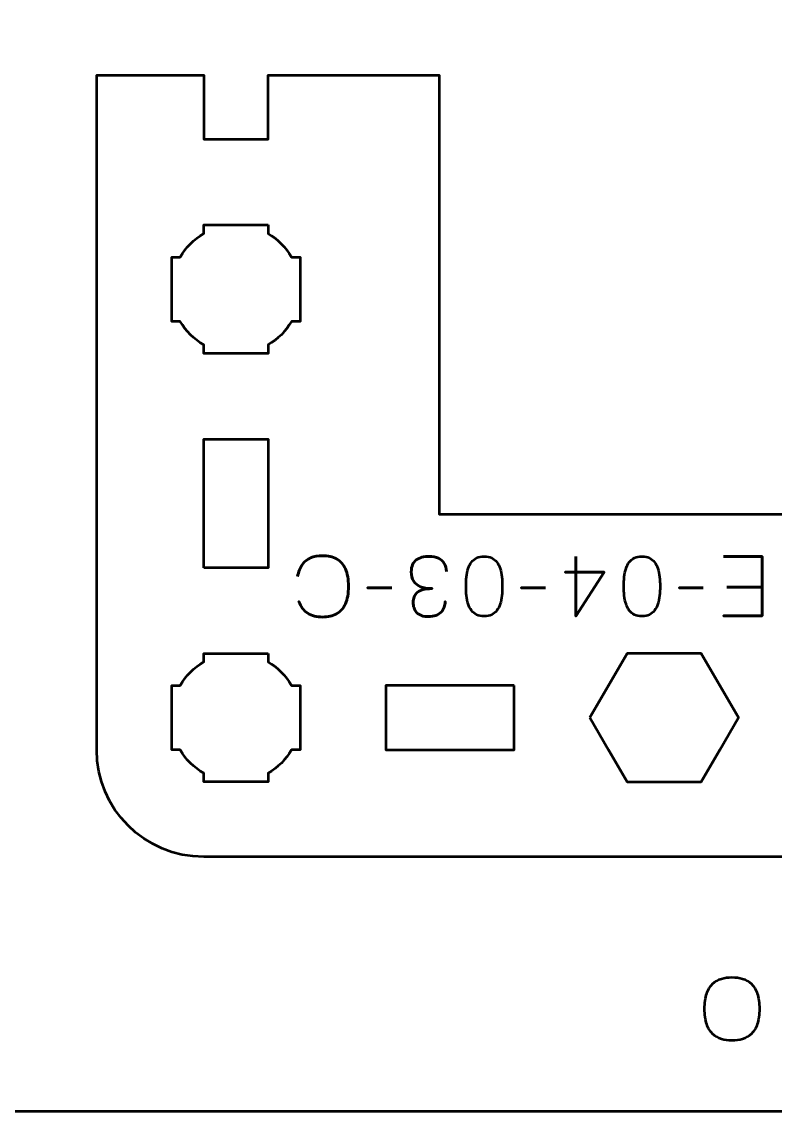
# Model space of a CAD drawing. Header units: centimetres. Extents: x -22.6 to 1.6, y -29.7 to 0.
# Drawn here: x -10.5 to -6.98, y -29.7 to -24.61 of the extents above; entities that cross this region are included whole.
import ezdxf

# ---------------------------------------------------------------- set-up
doc = ezdxf.new("R2010")
doc.units = ezdxf.units.CM
doc.header["$MEASUREMENT"] = 0
doc.layers.add('Layer 1', color=7, linetype='Continuous')

msp = doc.modelspace()

# ---------------------------------------------------------------- linework, layer by layer
at = {"layer": 'Layer 1', "color": 22, "lineweight": 53}
msp.add_open_spline([(-22.62502, -29.19995), (-22.62502, -29.19995), (-22.62502, -0.49992), (-22.62502, -0.49992), (-22.62502, -0.49992), (-22.62502, -0.22295), (-22.40193, 0.00004), (-22.12493, 0.00004), (-22.12493, 0.00004), (-22.12493, 0.00004), (1.12492, 0.00004), (1.12492, 0.00004), (1.12492, 0.00004), (1.40206, 0.00004), (1.62502, -0.22295), (1.62502, -0.49992), (1.62502, -0.49992), (1.62502, -0.49992), (1.62502, -29.19995), (1.62502, -29.19995), (1.62502, -29.19995), (1.62502, -29.47695), (1.40206, -29.70004), (1.12492, -29.70004), (1.12492, -29.70004), (1.12492, -29.70004), (-22.12493, -29.70004), (-22.12493, -29.70004), (-22.12493, -29.70004), (-22.40193, -29.70004), (-22.62502, -29.47695), (-22.62502, -29.19995)], degree=3, knots=[0, 0, 0, 0, 0.125, 0.125, 0.125, 0.125, 0.25, 0.25, 0.25, 0.25, 0.375, 0.375, 0.375, 0.375, 0.5, 0.5, 0.5, 0.5, 0.625, 0.625, 0.625, 0.625, 0.75, 0.75, 0.75, 0.75, 0.875, 0.875, 0.875, 0.875, 1, 1, 1, 1], dxfattribs=at)
at = {"layer": 'Layer 1', "color": 114, "lineweight": 53}
msp.add_open_spline([(-5.3499, -28.5125), (-5.07284, -28.51242), (-4.84996, -28.28935), (-4.84996, -28.0124), (-4.84996, -28.0124), (-4.84996, -28.0124), (-4.84996, -24.86255), (-4.84996, -24.86255), (-4.84996, -24.86255), (-4.84996, -24.86255), (-5.34991, -24.86255), (-5.34991, -24.86255), (-5.34991, -24.86255), (-5.34991, -24.86255), (-5.34991, -25.16254), (-5.34991, -25.16254), (-5.34991, -25.16254), (-5.34991, -25.16254), (-5.64991, -25.16254), (-5.64991, -25.16254), (-5.64991, -25.16254), (-5.64991, -25.16254), (-5.64991, -24.86255), (-5.64991, -24.86255), (-5.64991, -24.86255), (-5.64991, -24.86255), (-6.44999, -24.86255), (-6.44999, -24.86255), (-6.44999, -24.86255), (-6.44999, -24.86255), (-6.44998, -26.9125), (-6.44998, -26.9125), (-6.44998, -26.9125), (-6.44998, -26.9125), (-8.54997, -26.9125), (-8.54997, -26.9125), (-8.54997, -26.9125), (-8.54997, -26.9125), (-8.54998, -24.86255), (-8.54998, -24.86255), (-8.54998, -24.86255), (-8.54998, -24.86255), (-9.34991, -24.86255), (-9.34991, -24.86255), (-9.34991, -24.86255), (-9.34991, -24.86255), (-9.34991, -25.16254), (-9.34991, -25.16254), (-9.34991, -25.16254), (-9.34991, -25.16254), (-9.64991, -25.16254), (-9.64991, -25.16254), (-9.64991, -25.16254), (-9.64991, -25.16254), (-9.64991, -24.86255), (-9.64991, -24.86255), (-9.64991, -24.86255), (-9.64991, -24.86255), (-10.15, -24.86255), (-10.15, -24.86255), (-10.15, -24.86255), (-10.15, -24.86255), (-10.15, -28.0124), (-10.15, -28.0124), (-10.15, -28.0124), (-10.15, -28.2894), (-9.92691, -28.5125), (-9.64991, -28.5125), (-9.64991, -28.5125), (-9.64991, -28.5125), (-5.3499, -28.5125), (-5.3499, -28.5125)], degree=3, knots=[0, 0, 0, 0, 0.0555556, 0.0555556, 0.0555556, 0.0555556, 0.1111111, 0.1111111, 0.1111111, 0.1111111, 0.1666667, 0.1666667, 0.1666667, 0.1666667, 0.2222222, 0.2222222, 0.2222222, 0.2222222, 0.2777778, 0.2777778, 0.2777778, 0.2777778, 0.3333333, 0.3333333, 0.3333333, 0.3333333, 0.3888889, 0.3888889, 0.3888889, 0.3888889, 0.4444444, 0.4444444, 0.4444444, 0.4444444, 0.5, 0.5, 0.5, 0.5, 0.5555556, 0.5555556, 0.5555556, 0.5555556, 0.6111111, 0.6111111, 0.6111111, 0.6111111, 0.6666667, 0.6666667, 0.6666667, 0.6666667, 0.7222222, 0.7222222, 0.7222222, 0.7222222, 0.7777778, 0.7777778, 0.7777778, 0.7777778, 0.8333333, 0.8333333, 0.8333333, 0.8333333, 0.8888889, 0.8888889, 0.8888889, 0.8888889, 0.9444444, 0.9444444, 0.9444444, 0.9444444, 1, 1, 1, 1], dxfattribs=at)
at = {"layer": 'Layer 1', "color": 250, "lineweight": 53}
for points, knots in [([(-9.34991, -25.56255), (-9.34991, -25.56255), (-9.49843, -25.56255), (-9.49843, -25.56255), (-9.49843, -25.56255), (-9.49843, -25.56255), (-9.49998, -25.56253), (-9.49998, -25.56253), (-9.49998, -25.56253), (-9.49998, -25.56253), (-9.50153, -25.56255), (-9.50153, -25.56255), (-9.50153, -25.56255), (-9.50153, -25.56255), (-9.64991, -25.56255), (-9.64991, -25.56255), (-9.64991, -25.56255), (-9.64991, -25.56255), (-9.64991, -25.60264), (-9.64991, -25.60264), (-9.64991, -25.60264), (-9.69548, -25.62899), (-9.73346, -25.66699), (-9.75982, -25.71254), (-9.75982, -25.71254), (-9.75982, -25.71254), (-9.79991, -25.71254), (-9.79991, -25.71254), (-9.79991, -25.71254), (-9.79991, -25.71254), (-9.79991, -25.85659), (-9.79991, -25.85659), (-9.79991, -25.85659), (-9.79991, -25.85659), (-9.79997, -25.86253), (-9.79997, -25.86253), (-9.79997, -25.86253), (-9.79997, -25.86253), (-9.79991, -25.86847), (-9.79991, -25.86847), (-9.79991, -25.86847), (-9.79991, -25.86847), (-9.79991, -26.01254), (-9.79991, -26.01254), (-9.79991, -26.01254), (-9.79991, -26.01254), (-9.75984, -26.01254), (-9.75984, -26.01254), (-9.75984, -26.01254), (-9.73348, -26.05811), (-9.69549, -26.0961), (-9.64991, -26.12244), (-9.64991, -26.12244), (-9.64991, -26.12244), (-9.64991, -26.16254), (-9.64991, -26.16254), (-9.64991, -26.16254), (-9.64991, -26.16254), (-9.34991, -26.16254), (-9.34991, -26.16254), (-9.34991, -26.16254), (-9.34991, -26.16254), (-9.34991, -26.12235), (-9.34991, -26.12235), (-9.34991, -26.12235), (-9.30441, -26.09601), (-9.26647, -26.05805), (-9.24013, -26.01254), (-9.24013, -26.01254), (-9.24013, -26.01254), (-9.19992, -26.01254), (-9.19992, -26.01254), (-9.19992, -26.01254), (-9.19992, -26.01254), (-9.19992, -25.71254), (-9.19992, -25.71254), (-9.19992, -25.71254), (-9.19992, -25.71254), (-9.24015, -25.71254), (-9.24015, -25.71254), (-9.24015, -25.71254), (-9.26649, -25.66704), (-9.30442, -25.62908), (-9.34991, -25.60274), (-9.34991, -25.60274), (-9.34991, -25.60274), (-9.34991, -25.56255), (-9.34991, -25.56255)], [0, 0, 0, 0, 0.0454545, 0.0454545, 0.0454545, 0.0454545, 0.0909091, 0.0909091, 0.0909091, 0.0909091, 0.1363636, 0.1363636, 0.1363636, 0.1363636, 0.1818182, 0.1818182, 0.1818182, 0.1818182, 0.2272727, 0.2272727, 0.2272727, 0.2272727, 0.2727273, 0.2727273, 0.2727273, 0.2727273, 0.3181818, 0.3181818, 0.3181818, 0.3181818, 0.3636364, 0.3636364, 0.3636364, 0.3636364, 0.4090909, 0.4090909, 0.4090909, 0.4090909, 0.4545455, 0.4545455, 0.4545455, 0.4545455, 0.5, 0.5, 0.5, 0.5, 0.5454545, 0.5454545, 0.5454545, 0.5454545, 0.5909091, 0.5909091, 0.5909091, 0.5909091, 0.6363636, 0.6363636, 0.6363636, 0.6363636, 0.6818182, 0.6818182, 0.6818182, 0.6818182, 0.7272727, 0.7272727, 0.7272727, 0.7272727, 0.7727273, 0.7727273, 0.7727273, 0.7727273, 0.8181818, 0.8181818, 0.8181818, 0.8181818, 0.8636364, 0.8636364, 0.8636364, 0.8636364, 0.9090909, 0.9090909, 0.9090909, 0.9090909, 0.9545455, 0.9545455, 0.9545455, 0.9545455, 1, 1, 1, 1]), ([(-9.64991, -27.16245), (-9.64991, -27.16245), (-9.3499, -27.16245), (-9.3499, -27.16245), (-9.3499, -27.16245), (-9.3499, -27.16245), (-9.3499, -26.56246), (-9.3499, -26.56246), (-9.3499, -26.56246), (-9.3499, -26.56246), (-9.64991, -26.56246), (-9.64991, -26.56246), (-9.64991, -26.56246), (-9.64991, -26.56246), (-9.64991, -27.16245), (-9.64991, -27.16245)], [0, 0, 0, 0, 0.25, 0.25, 0.25, 0.25, 0.5, 0.5, 0.5, 0.5, 0.75, 0.75, 0.75, 0.75, 1, 1, 1, 1]), ([(-9.34991, -27.56255), (-9.34991, -27.56255), (-9.49843, -27.56255), (-9.49843, -27.56255), (-9.49843, -27.56255), (-9.49843, -27.56255), (-9.49998, -27.56253), (-9.49998, -27.56253), (-9.49998, -27.56253), (-9.49998, -27.56253), (-9.50153, -27.56255), (-9.50153, -27.56255), (-9.50153, -27.56255), (-9.50153, -27.56255), (-9.64991, -27.56255), (-9.64991, -27.56255), (-9.64991, -27.56255), (-9.64991, -27.56255), (-9.64991, -27.60264), (-9.64991, -27.60264), (-9.64991, -27.60264), (-9.69548, -27.62899), (-9.73346, -27.66699), (-9.75982, -27.71254), (-9.75982, -27.71254), (-9.75982, -27.71254), (-9.79991, -27.71254), (-9.79991, -27.71254), (-9.79991, -27.71254), (-9.79991, -27.71254), (-9.79991, -27.85659), (-9.79991, -27.85659), (-9.79991, -27.85659), (-9.79991, -27.85659), (-9.79997, -27.86253), (-9.79997, -27.86253), (-9.79997, -27.86253), (-9.79997, -27.86253), (-9.79991, -27.86847), (-9.79991, -27.86847), (-9.79991, -27.86847), (-9.79991, -27.86847), (-9.79991, -28.01254), (-9.79991, -28.01254), (-9.79991, -28.01254), (-9.79991, -28.01254), (-9.75984, -28.01254), (-9.75984, -28.01254), (-9.75984, -28.01254), (-9.73348, -28.05811), (-9.69549, -28.0961), (-9.64991, -28.12244), (-9.64991, -28.12244), (-9.64991, -28.12244), (-9.64991, -28.16254), (-9.64991, -28.16254), (-9.64991, -28.16254), (-9.64991, -28.16254), (-9.34991, -28.16254), (-9.34991, -28.16254), (-9.34991, -28.16254), (-9.34991, -28.16254), (-9.34991, -28.12235), (-9.34991, -28.12235), (-9.34991, -28.12235), (-9.30441, -28.09601), (-9.26647, -28.05805), (-9.24013, -28.01254), (-9.24013, -28.01254), (-9.24013, -28.01254), (-9.19992, -28.01254), (-9.19992, -28.01254), (-9.19992, -28.01254), (-9.19992, -28.01254), (-9.19992, -27.71254), (-9.19992, -27.71254), (-9.19992, -27.71254), (-9.19992, -27.71254), (-9.24015, -27.71254), (-9.24015, -27.71254), (-9.24015, -27.71254), (-9.26649, -27.66704), (-9.30442, -27.62908), (-9.34991, -27.60274), (-9.34991, -27.60274), (-9.34991, -27.60274), (-9.34991, -27.56255), (-9.34991, -27.56255)], [0, 0, 0, 0, 0.0454545, 0.0454545, 0.0454545, 0.0454545, 0.0909091, 0.0909091, 0.0909091, 0.0909091, 0.1363636, 0.1363636, 0.1363636, 0.1363636, 0.1818182, 0.1818182, 0.1818182, 0.1818182, 0.2272727, 0.2272727, 0.2272727, 0.2272727, 0.2727273, 0.2727273, 0.2727273, 0.2727273, 0.3181818, 0.3181818, 0.3181818, 0.3181818, 0.3636364, 0.3636364, 0.3636364, 0.3636364, 0.4090909, 0.4090909, 0.4090909, 0.4090909, 0.4545455, 0.4545455, 0.4545455, 0.4545455, 0.5, 0.5, 0.5, 0.5, 0.5454545, 0.5454545, 0.5454545, 0.5454545, 0.5909091, 0.5909091, 0.5909091, 0.5909091, 0.6363636, 0.6363636, 0.6363636, 0.6363636, 0.6818182, 0.6818182, 0.6818182, 0.6818182, 0.7272727, 0.7272727, 0.7272727, 0.7272727, 0.7727273, 0.7727273, 0.7727273, 0.7727273, 0.8181818, 0.8181818, 0.8181818, 0.8181818, 0.8636364, 0.8636364, 0.8636364, 0.8636364, 0.9090909, 0.9090909, 0.9090909, 0.9090909, 0.9545455, 0.9545455, 0.9545455, 0.9545455, 1, 1, 1, 1]), ([(-7.84636, -27.86248), (-7.84636, -27.86248), (-7.75976, -27.71247), (-7.75976, -27.71247), (-7.75976, -27.71247), (-7.75976, -27.71247), (-7.67316, -27.56248), (-7.67316, -27.56248), (-7.67316, -27.56248), (-7.67316, -27.56248), (-7.49995, -27.56248), (-7.49995, -27.56248), (-7.49995, -27.56248), (-7.49995, -27.56248), (-7.32674, -27.56248), (-7.32674, -27.56248), (-7.32674, -27.56248), (-7.32674, -27.56248), (-7.24014, -27.71247), (-7.24014, -27.71247), (-7.24014, -27.71247), (-7.24014, -27.71247), (-7.15354, -27.86248), (-7.15354, -27.86248), (-7.15354, -27.86248), (-7.15354, -27.86248), (-7.24014, -28.01249), (-7.24014, -28.01249), (-7.24014, -28.01249), (-7.24014, -28.01249), (-7.32674, -28.16248), (-7.32674, -28.16248), (-7.32674, -28.16248), (-7.32674, -28.16248), (-7.49995, -28.16248), (-7.49995, -28.16248), (-7.49995, -28.16248), (-7.49995, -28.16248), (-7.67316, -28.16248), (-7.67316, -28.16248), (-7.67316, -28.16248), (-7.67316, -28.16248), (-7.75976, -28.01249), (-7.75976, -28.01249), (-7.75976, -28.01249), (-7.75976, -28.01249), (-7.84636, -27.86248), (-7.84636, -27.86248)], [0, 0, 0, 0, 0.0833333, 0.0833333, 0.0833333, 0.0833333, 0.1666667, 0.1666667, 0.1666667, 0.1666667, 0.25, 0.25, 0.25, 0.25, 0.3333333, 0.3333333, 0.3333333, 0.3333333, 0.4166667, 0.4166667, 0.4166667, 0.4166667, 0.5, 0.5, 0.5, 0.5, 0.5833333, 0.5833333, 0.5833333, 0.5833333, 0.6666667, 0.6666667, 0.6666667, 0.6666667, 0.75, 0.75, 0.75, 0.75, 0.8333333, 0.8333333, 0.8333333, 0.8333333, 0.9166667, 0.9166667, 0.9166667, 0.9166667, 1, 1, 1, 1]), ([(-8.19991, -27.71257), (-8.19991, -27.71257), (-8.19991, -28.01258), (-8.19991, -28.01258), (-8.19991, -28.01258), (-8.19991, -28.01258), (-8.7999, -28.01258), (-8.7999, -28.01258), (-8.7999, -28.01258), (-8.7999, -28.01258), (-8.7999, -27.71257), (-8.7999, -27.71257), (-8.7999, -27.71257), (-8.7999, -27.71257), (-8.19991, -27.71257), (-8.19991, -27.71257)], [0, 0, 0, 0, 0.25, 0.25, 0.25, 0.25, 0.5, 0.5, 0.5, 0.5, 0.75, 0.75, 0.75, 0.75, 1, 1, 1, 1])]:
    msp.add_open_spline(points, degree=3, knots=knots, dxfattribs=at)
at = {"layer": 'Layer 1', "color": 30, "lineweight": 53}
for points, knots in [([(-9.21175, -27.20357), (-9.20761, -27.18139), (-9.20037, -27.16308), (-9.19022, -27.14872), (-9.19022, -27.14872), (-9.18, -27.13443), (-9.16693, -27.12382), (-9.15102, -27.1169), (-9.15102, -27.1169), (-9.13518, -27.10998), (-9.11655, -27.10649), (-9.09534, -27.10656), (-9.09534, -27.10656), (-9.06953, -27.10649), (-9.0476, -27.11147), (-9.02962, -27.12163), (-9.02962, -27.12163), (-9.01164, -27.13171), (-8.99793, -27.1473), (-8.98849, -27.16845), (-8.98849, -27.16845), (-8.97905, -27.1896), (-8.97433, -27.2167), (-8.97426, -27.24975), (-8.97426, -27.24975), (-8.97433, -27.28267), (-8.97905, -27.3097), (-8.98849, -27.33085), (-8.98849, -27.33085), (-8.99793, -27.352), (-9.01164, -27.36766), (-9.02962, -27.37781), (-9.02962, -27.37781), (-9.0476, -27.38796), (-9.06953, -27.39301), (-9.09534, -27.39294), (-9.09534, -27.39294), (-9.12295, -27.39301), (-9.14611, -27.38712), (-9.16467, -27.37529), (-9.16467, -27.37529), (-9.1833, -27.36345), (-9.19694, -27.34515), (-9.20554, -27.32038), (-9.20554, -27.32038), (-9.19694, -27.34515), (-9.1833, -27.36345), (-9.16467, -27.37529), (-9.16467, -27.37529), (-9.14611, -27.38712), (-9.12295, -27.39301), (-9.09534, -27.39294), (-9.09534, -27.39294), (-9.06953, -27.39301), (-9.0476, -27.38796), (-9.02962, -27.37781), (-9.02962, -27.37781), (-9.01164, -27.36766), (-8.99793, -27.352), (-8.98849, -27.33085), (-8.98849, -27.33085), (-8.97905, -27.3097), (-8.97433, -27.28267), (-8.97426, -27.24975), (-8.97426, -27.24975), (-8.97433, -27.2167), (-8.97905, -27.1896), (-8.98849, -27.16845), (-8.98849, -27.16845), (-8.99793, -27.1473), (-9.01164, -27.13171), (-9.02962, -27.12163), (-9.02962, -27.12163), (-9.0476, -27.11147), (-9.06953, -27.10649), (-9.09534, -27.10656), (-9.09534, -27.10656), (-9.11655, -27.10649), (-9.13518, -27.10998), (-9.15102, -27.1169), (-9.15102, -27.1169), (-9.16693, -27.12382), (-9.18, -27.13443), (-9.19022, -27.14872), (-9.19022, -27.14872), (-9.20037, -27.16308), (-9.20761, -27.18139), (-9.21175, -27.20357)], [0, 0, 0, 0, 0.0454545, 0.0454545, 0.0454545, 0.0454545, 0.0909091, 0.0909091, 0.0909091, 0.0909091, 0.1363636, 0.1363636, 0.1363636, 0.1363636, 0.1818182, 0.1818182, 0.1818182, 0.1818182, 0.2272727, 0.2272727, 0.2272727, 0.2272727, 0.2727273, 0.2727273, 0.2727273, 0.2727273, 0.3181818, 0.3181818, 0.3181818, 0.3181818, 0.3636364, 0.3636364, 0.3636364, 0.3636364, 0.4090909, 0.4090909, 0.4090909, 0.4090909, 0.4545455, 0.4545455, 0.4545455, 0.4545455, 0.5, 0.5, 0.5, 0.5, 0.5454545, 0.5454545, 0.5454545, 0.5454545, 0.5909091, 0.5909091, 0.5909091, 0.5909091, 0.6363636, 0.6363636, 0.6363636, 0.6363636, 0.6818182, 0.6818182, 0.6818182, 0.6818182, 0.7272727, 0.7272727, 0.7272727, 0.7272727, 0.7727273, 0.7727273, 0.7727273, 0.7727273, 0.8181818, 0.8181818, 0.8181818, 0.8181818, 0.8636364, 0.8636364, 0.8636364, 0.8636364, 0.9090909, 0.9090909, 0.9090909, 0.9090909, 0.9545455, 0.9545455, 0.9545455, 0.9545455, 1, 1, 1, 1]), ([(-8.51713, -27.1799), (-8.5172, -27.16593), (-8.52043, -27.15377), (-8.52683, -27.14323), (-8.52683, -27.14323), (-8.53323, -27.13275), (-8.54235, -27.12454), (-8.55425, -27.11865), (-8.55425, -27.11865), (-8.56616, -27.11276), (-8.58045, -27.10979), (-8.59707, -27.10966), (-8.59707, -27.10966), (-8.60955, -27.10966), (-8.62087, -27.11095), (-8.63109, -27.11367), (-8.63109, -27.11367), (-8.64137, -27.11639), (-8.65017, -27.12059), (-8.65761, -27.12635), (-8.65761, -27.12635), (-8.66505, -27.1321), (-8.67074, -27.13954), (-8.67475, -27.1486), (-8.67475, -27.1486), (-8.67882, -27.15771), (-8.68083, -27.16865), (-8.68089, -27.18145), (-8.68089, -27.18145), (-8.68096, -27.19853), (-8.67746, -27.21295), (-8.67054, -27.22466), (-8.67054, -27.22466), (-8.66362, -27.23636), (-8.65289, -27.24516), (-8.63846, -27.25117), (-8.63846, -27.25117), (-8.62404, -27.25719), (-8.60554, -27.26023), (-8.5831, -27.26023), (-8.5831, -27.26023), (-8.59985, -27.26016), (-8.61389, -27.26171), (-8.62533, -27.26488), (-8.62533, -27.26488), (-8.63672, -27.26805), (-8.64584, -27.27252), (-8.65269, -27.27834), (-8.65269, -27.27834), (-8.65955, -27.28409), (-8.66453, -27.29095), (-8.6675, -27.29884), (-8.6675, -27.29884), (-8.67054, -27.30667), (-8.67203, -27.31527), (-8.67197, -27.32465), (-8.67197, -27.32465), (-8.67203, -27.33402), (-8.67074, -27.34269), (-8.66815, -27.35071), (-8.66815, -27.35071), (-8.66563, -27.35873), (-8.66149, -27.36578), (-8.65586, -27.37179), (-8.65586, -27.37179), (-8.65024, -27.37781), (-8.6428, -27.38253), (-8.63368, -27.38589), (-8.63368, -27.38589), (-8.62449, -27.38926), (-8.6133, -27.39094), (-8.60018, -27.391), (-8.60018, -27.391), (-8.58711, -27.39094), (-8.57566, -27.389), (-8.56596, -27.38525), (-8.56596, -27.38525), (-8.5562, -27.3815), (-8.54818, -27.37639), (-8.54171, -27.36985), (-8.54171, -27.36985), (-8.5353, -27.36332), (-8.53052, -27.35588), (-8.52735, -27.34748), (-8.52735, -27.34748), (-8.52412, -27.33907), (-8.52256, -27.33014), (-8.52256, -27.32076), (-8.52256, -27.32076), (-8.52256, -27.33014), (-8.52412, -27.33907), (-8.52735, -27.34748), (-8.52735, -27.34748), (-8.53052, -27.35588), (-8.5353, -27.36332), (-8.54171, -27.36985), (-8.54171, -27.36985), (-8.54818, -27.37639), (-8.5562, -27.3815), (-8.56596, -27.38525), (-8.56596, -27.38525), (-8.57566, -27.389), (-8.58711, -27.39094), (-8.60018, -27.391), (-8.60018, -27.391), (-8.6133, -27.39094), (-8.62449, -27.38926), (-8.63368, -27.38589), (-8.63368, -27.38589), (-8.6428, -27.38253), (-8.65024, -27.37781), (-8.65586, -27.37179), (-8.65586, -27.37179), (-8.66149, -27.36578), (-8.66563, -27.35873), (-8.66815, -27.35071), (-8.66815, -27.35071), (-8.67074, -27.34269), (-8.67203, -27.33402), (-8.67197, -27.32465), (-8.67197, -27.32465), (-8.67203, -27.31527), (-8.67054, -27.30667), (-8.6675, -27.29884), (-8.6675, -27.29884), (-8.66453, -27.29095), (-8.65955, -27.28409), (-8.65269, -27.27834), (-8.65269, -27.27834), (-8.64584, -27.27252), (-8.63672, -27.26805), (-8.62533, -27.26488), (-8.62533, -27.26488), (-8.61389, -27.26171), (-8.59985, -27.26016), (-8.5831, -27.26023), (-8.5831, -27.26023), (-8.60554, -27.26023), (-8.62404, -27.25719), (-8.63846, -27.25117), (-8.63846, -27.25117), (-8.65289, -27.24516), (-8.66362, -27.23636), (-8.67054, -27.22466), (-8.67054, -27.22466), (-8.67746, -27.21295), (-8.68096, -27.19853), (-8.68089, -27.18145), (-8.68089, -27.18145), (-8.68083, -27.16865), (-8.67882, -27.15771), (-8.67475, -27.1486), (-8.67475, -27.1486), (-8.67074, -27.13954), (-8.66505, -27.1321), (-8.65761, -27.12635), (-8.65761, -27.12635), (-8.65017, -27.12059), (-8.64137, -27.11639), (-8.63109, -27.11367), (-8.63109, -27.11367), (-8.62087, -27.11095), (-8.60955, -27.10966), (-8.59707, -27.10966), (-8.59707, -27.10966), (-8.58045, -27.10979), (-8.56616, -27.11276), (-8.55425, -27.11865), (-8.55425, -27.11865), (-8.54235, -27.12454), (-8.53323, -27.13275), (-8.52683, -27.14323), (-8.52683, -27.14323), (-8.52043, -27.15377), (-8.5172, -27.16593), (-8.51713, -27.1799)], [0, 0, 0, 0, 0.0227273, 0.0227273, 0.0227273, 0.0227273, 0.0454545, 0.0454545, 0.0454545, 0.0454545, 0.0681818, 0.0681818, 0.0681818, 0.0681818, 0.0909091, 0.0909091, 0.0909091, 0.0909091, 0.1136364, 0.1136364, 0.1136364, 0.1136364, 0.1363636, 0.1363636, 0.1363636, 0.1363636, 0.1590909, 0.1590909, 0.1590909, 0.1590909, 0.1818182, 0.1818182, 0.1818182, 0.1818182, 0.2045455, 0.2045455, 0.2045455, 0.2045455, 0.2272727, 0.2272727, 0.2272727, 0.2272727, 0.25, 0.25, 0.25, 0.25, 0.2727273, 0.2727273, 0.2727273, 0.2727273, 0.2954545, 0.2954545, 0.2954545, 0.2954545, 0.3181818, 0.3181818, 0.3181818, 0.3181818, 0.3409091, 0.3409091, 0.3409091, 0.3409091, 0.3636364, 0.3636364, 0.3636364, 0.3636364, 0.3863636, 0.3863636, 0.3863636, 0.3863636, 0.4090909, 0.4090909, 0.4090909, 0.4090909, 0.4318182, 0.4318182, 0.4318182, 0.4318182, 0.4545455, 0.4545455, 0.4545455, 0.4545455, 0.4772727, 0.4772727, 0.4772727, 0.4772727, 0.5, 0.5, 0.5, 0.5, 0.5227273, 0.5227273, 0.5227273, 0.5227273, 0.5454545, 0.5454545, 0.5454545, 0.5454545, 0.5681818, 0.5681818, 0.5681818, 0.5681818, 0.5909091, 0.5909091, 0.5909091, 0.5909091, 0.6136364, 0.6136364, 0.6136364, 0.6136364, 0.6363636, 0.6363636, 0.6363636, 0.6363636, 0.6590909, 0.6590909, 0.6590909, 0.6590909, 0.6818182, 0.6818182, 0.6818182, 0.6818182, 0.7045455, 0.7045455, 0.7045455, 0.7045455, 0.7272727, 0.7272727, 0.7272727, 0.7272727, 0.75, 0.75, 0.75, 0.75, 0.7727273, 0.7727273, 0.7727273, 0.7727273, 0.7954545, 0.7954545, 0.7954545, 0.7954545, 0.8181818, 0.8181818, 0.8181818, 0.8181818, 0.8409091, 0.8409091, 0.8409091, 0.8409091, 0.8636364, 0.8636364, 0.8636364, 0.8636364, 0.8863636, 0.8863636, 0.8863636, 0.8863636, 0.9090909, 0.9090909, 0.9090909, 0.9090909, 0.9318182, 0.9318182, 0.9318182, 0.9318182, 0.9545455, 0.9545455, 0.9545455, 0.9545455, 0.9772727, 0.9772727, 0.9772727, 0.9772727, 1, 1, 1, 1]), ([(-8.34057, -27.10966), (-8.35415, -27.10972), (-8.36586, -27.11212), (-8.37562, -27.11677), (-8.37562, -27.11677), (-8.38532, -27.12143), (-8.39341, -27.12809), (-8.39988, -27.13657), (-8.39988, -27.13657), (-8.40628, -27.1451), (-8.41132, -27.15519), (-8.41508, -27.16683), (-8.41508, -27.16683), (-8.41876, -27.17848), (-8.42141, -27.19122), (-8.4229, -27.20519), (-8.4229, -27.20519), (-8.42445, -27.21916), (-8.42523, -27.23384), (-8.42516, -27.24936), (-8.42516, -27.24936), (-8.42523, -27.26482), (-8.42445, -27.2795), (-8.4229, -27.29341), (-8.4229, -27.29341), (-8.42141, -27.30731), (-8.41876, -27.32012), (-8.41508, -27.33176), (-8.41508, -27.33176), (-8.41132, -27.34334), (-8.40628, -27.35343), (-8.39988, -27.36203), (-8.39988, -27.36203), (-8.39341, -27.37057), (-8.38532, -27.37723), (-8.37562, -27.38188), (-8.37562, -27.38188), (-8.36586, -27.38661), (-8.35415, -27.389), (-8.34057, -27.38906), (-8.34057, -27.38906), (-8.32699, -27.389), (-8.31528, -27.38661), (-8.30551, -27.38188), (-8.30551, -27.38188), (-8.29581, -27.37723), (-8.28773, -27.37057), (-8.28126, -27.36203), (-8.28126, -27.36203), (-8.27486, -27.35343), (-8.26981, -27.34334), (-8.26606, -27.33176), (-8.26606, -27.33176), (-8.26237, -27.32012), (-8.25972, -27.30731), (-8.25823, -27.29341), (-8.25823, -27.29341), (-8.25668, -27.2795), (-8.25591, -27.26482), (-8.25597, -27.24936), (-8.25597, -27.24936), (-8.25591, -27.23384), (-8.25668, -27.21916), (-8.25823, -27.20519), (-8.25823, -27.20519), (-8.25972, -27.19122), (-8.26237, -27.17848), (-8.26606, -27.16683), (-8.26606, -27.16683), (-8.26981, -27.15519), (-8.27486, -27.1451), (-8.28126, -27.13657), (-8.28126, -27.13657), (-8.28773, -27.12809), (-8.29581, -27.12143), (-8.30551, -27.11677), (-8.30551, -27.11677), (-8.31528, -27.11212), (-8.32699, -27.10972), (-8.34057, -27.10966)], [0, 0, 0, 0, 0.05, 0.05, 0.05, 0.05, 0.1, 0.1, 0.1, 0.1, 0.15, 0.15, 0.15, 0.15, 0.2, 0.2, 0.2, 0.2, 0.25, 0.25, 0.25, 0.25, 0.3, 0.3, 0.3, 0.3, 0.35, 0.35, 0.35, 0.35, 0.4, 0.4, 0.4, 0.4, 0.45, 0.45, 0.45, 0.45, 0.5, 0.5, 0.5, 0.5, 0.55, 0.55, 0.55, 0.55, 0.6, 0.6, 0.6, 0.6, 0.65, 0.65, 0.65, 0.65, 0.7, 0.7, 0.7, 0.7, 0.75, 0.75, 0.75, 0.75, 0.8, 0.8, 0.8, 0.8, 0.85, 0.85, 0.85, 0.85, 0.9, 0.9, 0.9, 0.9, 0.95, 0.95, 0.95, 0.95, 1, 1, 1, 1]), ([(-8.34057, -27.10966), (-8.35415, -27.10972), (-8.36586, -27.11212), (-8.37562, -27.11677), (-8.37562, -27.11677), (-8.38532, -27.12143), (-8.39341, -27.12809), (-8.39988, -27.13657), (-8.39988, -27.13657), (-8.40628, -27.1451), (-8.41132, -27.15519), (-8.41508, -27.16683), (-8.41508, -27.16683), (-8.41876, -27.17848), (-8.42141, -27.19122), (-8.4229, -27.20519), (-8.4229, -27.20519), (-8.42445, -27.21916), (-8.42523, -27.23384), (-8.42516, -27.24936), (-8.42516, -27.24936), (-8.42523, -27.26482), (-8.42445, -27.2795), (-8.4229, -27.29341), (-8.4229, -27.29341), (-8.42141, -27.30731), (-8.41876, -27.32012), (-8.41508, -27.33176), (-8.41508, -27.33176), (-8.41132, -27.34334), (-8.40628, -27.35343), (-8.39988, -27.36203), (-8.39988, -27.36203), (-8.39341, -27.37057), (-8.38532, -27.37723), (-8.37562, -27.38188), (-8.37562, -27.38188), (-8.36586, -27.38661), (-8.35415, -27.389), (-8.34057, -27.38906), (-8.34057, -27.38906), (-8.32699, -27.389), (-8.31528, -27.38661), (-8.30551, -27.38188), (-8.30551, -27.38188), (-8.29581, -27.37723), (-8.28773, -27.37057), (-8.28126, -27.36203), (-8.28126, -27.36203), (-8.27486, -27.35343), (-8.26981, -27.34334), (-8.26606, -27.33176), (-8.26606, -27.33176), (-8.26237, -27.32012), (-8.25972, -27.30731), (-8.25823, -27.29341), (-8.25823, -27.29341), (-8.25668, -27.2795), (-8.25591, -27.26482), (-8.25597, -27.24936), (-8.25597, -27.24936), (-8.25591, -27.23384), (-8.25668, -27.21916), (-8.25823, -27.20519), (-8.25823, -27.20519), (-8.25972, -27.19122), (-8.26237, -27.17848), (-8.26606, -27.16683), (-8.26606, -27.16683), (-8.26981, -27.15519), (-8.27486, -27.1451), (-8.28126, -27.13657), (-8.28126, -27.13657), (-8.28773, -27.12809), (-8.29581, -27.12143), (-8.30551, -27.11677), (-8.30551, -27.11677), (-8.31528, -27.11212), (-8.32699, -27.10972), (-8.34057, -27.10966)], [0, 0, 0, 0, 0.05, 0.05, 0.05, 0.05, 0.1, 0.1, 0.1, 0.1, 0.15, 0.15, 0.15, 0.15, 0.2, 0.2, 0.2, 0.2, 0.25, 0.25, 0.25, 0.25, 0.3, 0.3, 0.3, 0.3, 0.35, 0.35, 0.35, 0.35, 0.4, 0.4, 0.4, 0.4, 0.45, 0.45, 0.45, 0.45, 0.5, 0.5, 0.5, 0.5, 0.55, 0.55, 0.55, 0.55, 0.6, 0.6, 0.6, 0.6, 0.65, 0.65, 0.65, 0.65, 0.7, 0.7, 0.7, 0.7, 0.75, 0.75, 0.75, 0.75, 0.8, 0.8, 0.8, 0.8, 0.85, 0.85, 0.85, 0.85, 0.9, 0.9, 0.9, 0.9, 0.95, 0.95, 0.95, 0.95, 1, 1, 1, 1]), ([(-7.91215, -27.10966), (-7.91215, -27.10966), (-7.91215, -27.38945), (-7.91215, -27.38945), (-7.91215, -27.38945), (-7.91215, -27.38945), (-7.78021, -27.18417), (-7.78021, -27.18417), (-7.78021, -27.18417), (-7.78021, -27.18417), (-7.96182, -27.18417), (-7.96182, -27.18417), (-7.96182, -27.18417), (-7.96182, -27.18417), (-7.78021, -27.18417), (-7.78021, -27.18417), (-7.78021, -27.18417), (-7.78021, -27.18417), (-7.91215, -27.38945), (-7.91215, -27.38945), (-7.91215, -27.38945), (-7.91215, -27.38945), (-7.91215, -27.10966), (-7.91215, -27.10966)], [0, 0, 0, 0, 0.1666667, 0.1666667, 0.1666667, 0.1666667, 0.3333333, 0.3333333, 0.3333333, 0.3333333, 0.5, 0.5, 0.5, 0.5, 0.6666667, 0.6666667, 0.6666667, 0.6666667, 0.8333333, 0.8333333, 0.8333333, 0.8333333, 1, 1, 1, 1]), ([(-7.60365, -27.10966), (-7.61723, -27.10972), (-7.62894, -27.11212), (-7.6387, -27.11677), (-7.6387, -27.11677), (-7.6484, -27.12143), (-7.65649, -27.12809), (-7.66296, -27.13657), (-7.66296, -27.13657), (-7.66936, -27.1451), (-7.6744, -27.15519), (-7.67816, -27.16683), (-7.67816, -27.16683), (-7.68184, -27.17848), (-7.68449, -27.19122), (-7.68598, -27.20519), (-7.68598, -27.20519), (-7.68753, -27.21916), (-7.68831, -27.23384), (-7.68824, -27.24936), (-7.68824, -27.24936), (-7.68831, -27.26482), (-7.68753, -27.2795), (-7.68598, -27.29341), (-7.68598, -27.29341), (-7.68449, -27.30731), (-7.68184, -27.32012), (-7.67816, -27.33176), (-7.67816, -27.33176), (-7.6744, -27.34334), (-7.66936, -27.35343), (-7.66296, -27.36203), (-7.66296, -27.36203), (-7.65649, -27.37057), (-7.6484, -27.37723), (-7.6387, -27.38188), (-7.6387, -27.38188), (-7.62894, -27.38661), (-7.61723, -27.389), (-7.60365, -27.38906), (-7.60365, -27.38906), (-7.59007, -27.389), (-7.57836, -27.38661), (-7.56859, -27.38188), (-7.56859, -27.38188), (-7.55889, -27.37723), (-7.55081, -27.37057), (-7.54434, -27.36203), (-7.54434, -27.36203), (-7.53794, -27.35343), (-7.53289, -27.34334), (-7.52914, -27.33176), (-7.52914, -27.33176), (-7.52545, -27.32012), (-7.5228, -27.30731), (-7.52131, -27.29341), (-7.52131, -27.29341), (-7.51976, -27.2795), (-7.51899, -27.26482), (-7.51905, -27.24936), (-7.51905, -27.24936), (-7.51899, -27.23384), (-7.51976, -27.21916), (-7.52131, -27.20519), (-7.52131, -27.20519), (-7.5228, -27.19122), (-7.52545, -27.17848), (-7.52914, -27.16683), (-7.52914, -27.16683), (-7.53289, -27.15519), (-7.53794, -27.1451), (-7.54434, -27.13657), (-7.54434, -27.13657), (-7.55081, -27.12809), (-7.55889, -27.12143), (-7.56859, -27.11677), (-7.56859, -27.11677), (-7.57836, -27.11212), (-7.59007, -27.10972), (-7.60365, -27.10966)], [0, 0, 0, 0, 0.05, 0.05, 0.05, 0.05, 0.1, 0.1, 0.1, 0.1, 0.15, 0.15, 0.15, 0.15, 0.2, 0.2, 0.2, 0.2, 0.25, 0.25, 0.25, 0.25, 0.3, 0.3, 0.3, 0.3, 0.35, 0.35, 0.35, 0.35, 0.4, 0.4, 0.4, 0.4, 0.45, 0.45, 0.45, 0.45, 0.5, 0.5, 0.5, 0.5, 0.55, 0.55, 0.55, 0.55, 0.6, 0.6, 0.6, 0.6, 0.65, 0.65, 0.65, 0.65, 0.7, 0.7, 0.7, 0.7, 0.75, 0.75, 0.75, 0.75, 0.8, 0.8, 0.8, 0.8, 0.85, 0.85, 0.85, 0.85, 0.9, 0.9, 0.9, 0.9, 0.95, 0.95, 0.95, 0.95, 1, 1, 1, 1]), ([(-7.60365, -27.10966), (-7.61723, -27.10972), (-7.62894, -27.11212), (-7.6387, -27.11677), (-7.6387, -27.11677), (-7.6484, -27.12143), (-7.65649, -27.12809), (-7.66296, -27.13657), (-7.66296, -27.13657), (-7.66936, -27.1451), (-7.6744, -27.15519), (-7.67816, -27.16683), (-7.67816, -27.16683), (-7.68184, -27.17848), (-7.68449, -27.19122), (-7.68598, -27.20519), (-7.68598, -27.20519), (-7.68753, -27.21916), (-7.68831, -27.23384), (-7.68824, -27.24936), (-7.68824, -27.24936), (-7.68831, -27.26482), (-7.68753, -27.2795), (-7.68598, -27.29341), (-7.68598, -27.29341), (-7.68449, -27.30731), (-7.68184, -27.32012), (-7.67816, -27.33176), (-7.67816, -27.33176), (-7.6744, -27.34334), (-7.66936, -27.35343), (-7.66296, -27.36203), (-7.66296, -27.36203), (-7.65649, -27.37057), (-7.6484, -27.37723), (-7.6387, -27.38188), (-7.6387, -27.38188), (-7.62894, -27.38661), (-7.61723, -27.389), (-7.60365, -27.38906), (-7.60365, -27.38906), (-7.59007, -27.389), (-7.57836, -27.38661), (-7.56859, -27.38188), (-7.56859, -27.38188), (-7.55889, -27.37723), (-7.55081, -27.37057), (-7.54434, -27.36203), (-7.54434, -27.36203), (-7.53794, -27.35343), (-7.53289, -27.34334), (-7.52914, -27.33176), (-7.52914, -27.33176), (-7.52545, -27.32012), (-7.5228, -27.30731), (-7.52131, -27.29341), (-7.52131, -27.29341), (-7.51976, -27.2795), (-7.51899, -27.26482), (-7.51905, -27.24936), (-7.51905, -27.24936), (-7.51899, -27.23384), (-7.51976, -27.21916), (-7.52131, -27.20519), (-7.52131, -27.20519), (-7.5228, -27.19122), (-7.52545, -27.17848), (-7.52914, -27.16683), (-7.52914, -27.16683), (-7.53289, -27.15519), (-7.53794, -27.1451), (-7.54434, -27.13657), (-7.54434, -27.13657), (-7.55081, -27.12809), (-7.55889, -27.12143), (-7.56859, -27.11677), (-7.56859, -27.11677), (-7.57836, -27.11212), (-7.59007, -27.10972), (-7.60365, -27.10966)], [0, 0, 0, 0, 0.05, 0.05, 0.05, 0.05, 0.1, 0.1, 0.1, 0.1, 0.15, 0.15, 0.15, 0.15, 0.2, 0.2, 0.2, 0.2, 0.25, 0.25, 0.25, 0.25, 0.3, 0.3, 0.3, 0.3, 0.35, 0.35, 0.35, 0.35, 0.4, 0.4, 0.4, 0.4, 0.45, 0.45, 0.45, 0.45, 0.5, 0.5, 0.5, 0.5, 0.55, 0.55, 0.55, 0.55, 0.6, 0.6, 0.6, 0.6, 0.65, 0.65, 0.65, 0.65, 0.7, 0.7, 0.7, 0.7, 0.75, 0.75, 0.75, 0.75, 0.8, 0.8, 0.8, 0.8, 0.85, 0.85, 0.85, 0.85, 0.9, 0.9, 0.9, 0.9, 0.95, 0.95, 0.95, 0.95, 1, 1, 1, 1]), ([(-7.22258, -27.10966), (-7.22258, -27.10966), (-7.04174, -27.10966), (-7.04174, -27.10966), (-7.04174, -27.10966), (-7.04174, -27.10966), (-7.04174, -27.3879), (-7.04174, -27.3879), (-7.04174, -27.3879), (-7.04174, -27.3879), (-7.22258, -27.3879), (-7.22258, -27.3879), (-7.22258, -27.3879), (-7.22258, -27.3879), (-7.04174, -27.3879), (-7.04174, -27.3879), (-7.04174, -27.3879), (-7.04174, -27.3879), (-7.04174, -27.10966), (-7.04174, -27.10966), (-7.04174, -27.10966), (-7.04174, -27.10966), (-7.22258, -27.10966), (-7.22258, -27.10966)], [0, 0, 0, 0, 0.1666667, 0.1666667, 0.1666667, 0.1666667, 0.3333333, 0.3333333, 0.3333333, 0.3333333, 0.5, 0.5, 0.5, 0.5, 0.6666667, 0.6666667, 0.6666667, 0.6666667, 0.8333333, 0.8333333, 0.8333333, 0.8333333, 1, 1, 1, 1]), ([(-8.77247, -27.25596), (-8.77247, -27.25596), (-8.8854, -27.25596), (-8.8854, -27.25596), (-8.8854, -27.25596), (-8.8854, -27.25596), (-8.77247, -27.25596), (-8.77247, -27.25596)], [0, 0, 0, 0, 0.5, 0.5, 0.5, 0.5, 1, 1, 1, 1]), ([(-8.05418, -27.25596), (-8.05418, -27.25596), (-8.16711, -27.25596), (-8.16711, -27.25596), (-8.16711, -27.25596), (-8.16711, -27.25596), (-8.05418, -27.25596), (-8.05418, -27.25596)], [0, 0, 0, 0, 0.5, 0.5, 0.5, 0.5, 1, 1, 1, 1]), ([(-7.31726, -27.25596), (-7.31726, -27.25596), (-7.43019, -27.25596), (-7.43019, -27.25596), (-7.43019, -27.25596), (-7.43019, -27.25596), (-7.31726, -27.25596), (-7.31726, -27.25596)], [0, 0, 0, 0, 0.5, 0.5, 0.5, 0.5, 1, 1, 1, 1]), ([(-7.20705, -27.25285), (-7.20705, -27.25285), (-7.04174, -27.25285), (-7.04174, -27.25285), (-7.04174, -27.25285), (-7.04174, -27.25285), (-7.20705, -27.25285), (-7.20705, -27.25285)], [0, 0, 0, 0, 0.5, 0.5, 0.5, 0.5, 1, 1, 1, 1]), ([(-7.1833, -29.36992), (-7.16552, -29.37001), (-7.14897, -29.36776), (-7.13354, -29.36296), (-7.13354, -29.36296), (-7.11811, -29.35816), (-7.10447, -29.35016), (-7.0928, -29.33897), (-7.0928, -29.33897), (-7.08104, -29.32778), (-7.07192, -29.31263), (-7.06524, -29.29344), (-7.06524, -29.29344), (-7.05866, -29.27434), (-7.05527, -29.25054), (-7.05517, -29.22204), (-7.05517, -29.22204), (-7.05527, -29.19363), (-7.05866, -29.16992), (-7.06524, -29.15092), (-7.06524, -29.15092), (-7.07192, -29.13191), (-7.08104, -29.11677), (-7.0928, -29.10557), (-7.0928, -29.10557), (-7.10447, -29.09447), (-7.11811, -29.08648), (-7.13354, -29.08168), (-7.13354, -29.08168), (-7.14897, -29.07688), (-7.16552, -29.07462), (-7.1833, -29.07472), (-7.1833, -29.07472), (-7.20089, -29.07462), (-7.21745, -29.07688), (-7.23288, -29.08168), (-7.23288, -29.08168), (-7.24831, -29.08648), (-7.26185, -29.09447), (-7.27361, -29.10557), (-7.27361, -29.10557), (-7.28537, -29.11677), (-7.29459, -29.13191), (-7.30127, -29.15092), (-7.30127, -29.15092), (-7.30795, -29.16992), (-7.31134, -29.19363), (-7.31143, -29.22204), (-7.31143, -29.22204), (-7.31134, -29.25054), (-7.30795, -29.27434), (-7.30127, -29.29344), (-7.30127, -29.29344), (-7.29459, -29.31263), (-7.28537, -29.32778), (-7.27361, -29.33897), (-7.27361, -29.33897), (-7.26185, -29.35016), (-7.24831, -29.35816), (-7.23288, -29.36296), (-7.23288, -29.36296), (-7.21745, -29.36776), (-7.20089, -29.37001), (-7.1833, -29.36992)], [0, 0, 0, 0, 0.0625, 0.0625, 0.0625, 0.0625, 0.125, 0.125, 0.125, 0.125, 0.1875, 0.1875, 0.1875, 0.1875, 0.25, 0.25, 0.25, 0.25, 0.3125, 0.3125, 0.3125, 0.3125, 0.375, 0.375, 0.375, 0.375, 0.4375, 0.4375, 0.4375, 0.4375, 0.5, 0.5, 0.5, 0.5, 0.5625, 0.5625, 0.5625, 0.5625, 0.625, 0.625, 0.625, 0.625, 0.6875, 0.6875, 0.6875, 0.6875, 0.75, 0.75, 0.75, 0.75, 0.8125, 0.8125, 0.8125, 0.8125, 0.875, 0.875, 0.875, 0.875, 0.9375, 0.9375, 0.9375, 0.9375, 1, 1, 1, 1]), ([(-7.1833, -29.36992), (-7.16552, -29.37001), (-7.14897, -29.36776), (-7.13354, -29.36296), (-7.13354, -29.36296), (-7.11811, -29.35816), (-7.10447, -29.35016), (-7.0928, -29.33897), (-7.0928, -29.33897), (-7.08104, -29.32778), (-7.07192, -29.31263), (-7.06524, -29.29344), (-7.06524, -29.29344), (-7.05866, -29.27434), (-7.05527, -29.25054), (-7.05517, -29.22204), (-7.05517, -29.22204), (-7.05527, -29.19363), (-7.05866, -29.16992), (-7.06524, -29.15092), (-7.06524, -29.15092), (-7.07192, -29.13191), (-7.08104, -29.11677), (-7.0928, -29.10557), (-7.0928, -29.10557), (-7.10447, -29.09447), (-7.11811, -29.08648), (-7.13354, -29.08168), (-7.13354, -29.08168), (-7.14897, -29.07688), (-7.16552, -29.07462), (-7.1833, -29.07472), (-7.1833, -29.07472), (-7.20089, -29.07462), (-7.21745, -29.07688), (-7.23288, -29.08168), (-7.23288, -29.08168), (-7.24831, -29.08648), (-7.26185, -29.09447), (-7.27361, -29.10557), (-7.27361, -29.10557), (-7.28537, -29.11677), (-7.29459, -29.13191), (-7.30127, -29.15092), (-7.30127, -29.15092), (-7.30795, -29.16992), (-7.31134, -29.19363), (-7.31143, -29.22204), (-7.31143, -29.22204), (-7.31134, -29.25054), (-7.30795, -29.27434), (-7.30127, -29.29344), (-7.30127, -29.29344), (-7.29459, -29.31263), (-7.28537, -29.32778), (-7.27361, -29.33897), (-7.27361, -29.33897), (-7.26185, -29.35016), (-7.24831, -29.35816), (-7.23288, -29.36296), (-7.23288, -29.36296), (-7.21745, -29.36776), (-7.20089, -29.37001), (-7.1833, -29.36992)], [0, 0, 0, 0, 0.0625, 0.0625, 0.0625, 0.0625, 0.125, 0.125, 0.125, 0.125, 0.1875, 0.1875, 0.1875, 0.1875, 0.25, 0.25, 0.25, 0.25, 0.3125, 0.3125, 0.3125, 0.3125, 0.375, 0.375, 0.375, 0.375, 0.4375, 0.4375, 0.4375, 0.4375, 0.5, 0.5, 0.5, 0.5, 0.5625, 0.5625, 0.5625, 0.5625, 0.625, 0.625, 0.625, 0.625, 0.6875, 0.6875, 0.6875, 0.6875, 0.75, 0.75, 0.75, 0.75, 0.8125, 0.8125, 0.8125, 0.8125, 0.875, 0.875, 0.875, 0.875, 0.9375, 0.9375, 0.9375, 0.9375, 1, 1, 1, 1])]:
    msp.add_open_spline(points, degree=3, knots=knots, dxfattribs=at)

doc.saveas('drawing.dxf')
